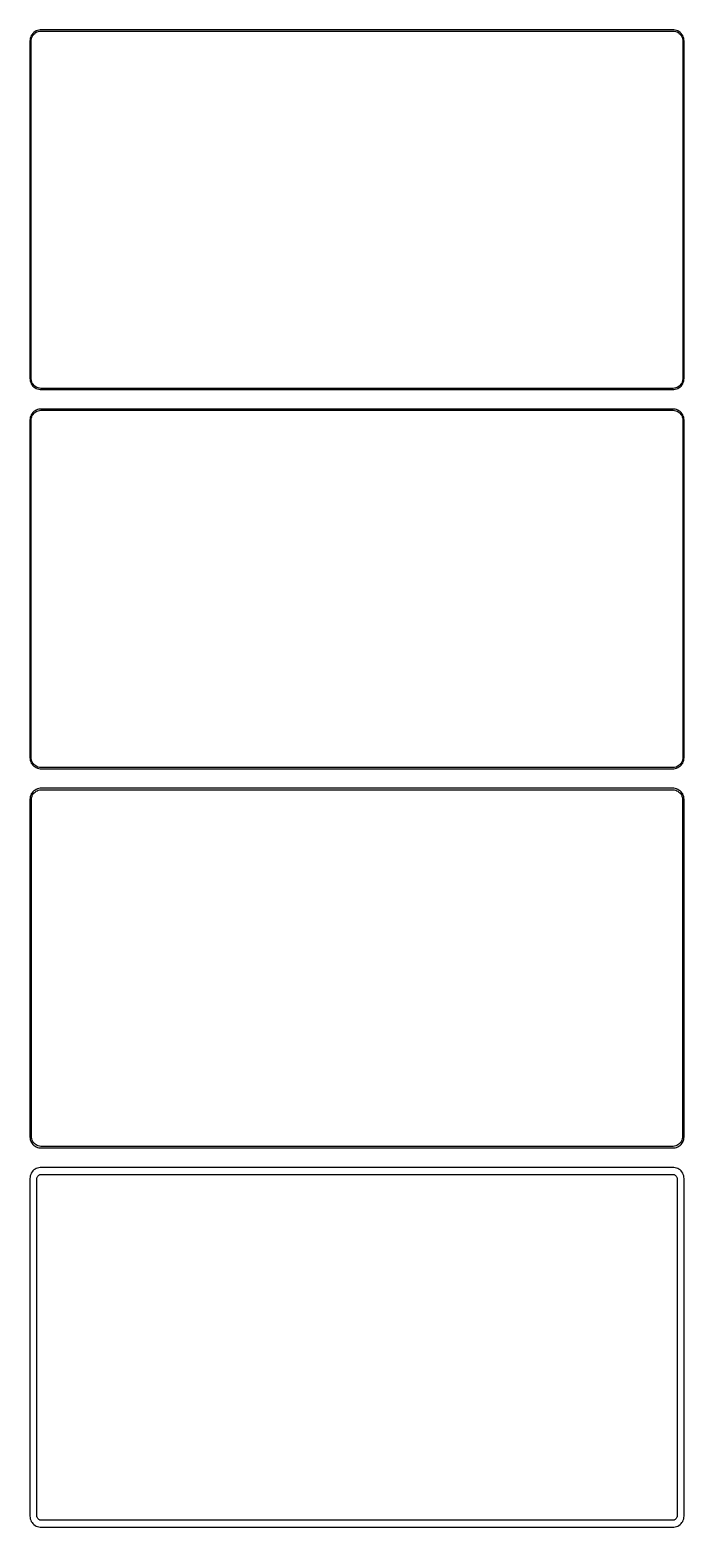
# Model space of a CAD drawing. Header units: metres. Extents: x -150 to 150, y 614 to 1300.
import ezdxf

# ---------------------------------------------------------------- set-up
doc = ezdxf.new("R2010")
doc.units = ezdxf.units.M

msp = doc.modelspace()

# ---------------------------------------------------------------- linework, layer by layer
for p, q in [((-149.045, 1298.44), (-149.382, 1297.91)), ((-148.645, 1298.92), (-149.045, 1298.44)), ((-148.187, 1299.35), (-148.645, 1298.92)), ((-148.593, 1298.04), (-148.213, 1298.5)), ((-148.213, 1298.5), (-147.778, 1298.91)), ((-147.679, 1299.72), (-148.187, 1299.35)), ((-147.778, 1298.91), (-147.295, 1299.26)), ((-147.129, 1300.02), (-147.679, 1299.72)), ((-147.295, 1299.26), (-146.772, 1299.55)), ((-146.545, 1300.26), (-147.129, 1300.02)), ((-146.772, 1299.55), (-146.218, 1299.77)), ((-145.937, 1300.41), (-146.545, 1300.26)), ((-146.218, 1299.77), (-145.64, 1299.92)), ((-145.314, 1300.49), (-145.937, 1300.41)), ((-145.64, 1299.92), (-145.048, 1299.99)), ((145.314, 1300.49), (-145.314, 1300.49)), ((-145.048, 1299.99), (145.048, 1299.99)), ((145.048, 1299.99), (145.64, 1299.92)), ((145.937, 1300.41), (145.314, 1300.49)), ((145.64, 1299.92), (146.218, 1299.77)), ((146.545, 1300.26), (145.937, 1300.41)), ((146.218, 1299.77), (146.772, 1299.55)), ((147.129, 1300.02), (146.545, 1300.26)), ((146.772, 1299.55), (147.295, 1299.26)), ((147.679, 1299.72), (147.129, 1300.02)), ((147.295, 1299.26), (147.778, 1298.91)), ((148.187, 1299.35), (147.679, 1299.72)), ((147.778, 1298.91), (148.213, 1298.5)), ((148.645, 1298.92), (148.187, 1299.35)), ((148.213, 1298.5), (148.593, 1298.04)), ((149.045, 1298.44), (148.645, 1298.92)), ((149.382, 1297.91), (149.045, 1298.44)), ((-149.961, 1296.13), (-150, 1295.5)), ((-150, 1295.5), (-150, 1140.5)), ((-149.843, 1296.74), (-149.961, 1296.13)), ((-149.649, 1297.34), (-149.843, 1296.74)), ((-149.382, 1297.91), (-149.649, 1297.34)), ((-149.5, 1295.25), (-149.463, 1295.85)), ((-149.5, 1140.75), (-149.5, 1295.25)), ((-149.463, 1295.85), (-149.351, 1296.43)), ((-149.351, 1296.43), (-149.166, 1297)), ((-149.166, 1297), (-148.912, 1297.54)), ((-148.912, 1297.54), (-148.593, 1298.04)), ((148.593, 1298.04), (148.912, 1297.54)), ((148.912, 1297.54), (149.166, 1297)), ((149.166, 1297), (149.351, 1296.43)), ((149.351, 1296.43), (149.463, 1295.85)), ((149.649, 1297.34), (149.382, 1297.91)), ((149.463, 1295.85), (149.5, 1295.25)), ((149.5, 1295.25), (149.5, 1140.75)), ((149.843, 1296.74), (149.649, 1297.34)), ((149.961, 1296.13), (149.843, 1296.74)), ((150, 1295.5), (149.961, 1296.13)), ((150, 1140.5), (150, 1295.5)), ((-150, 1140.5), (-149.961, 1139.87)), ((-149.463, 1140.15), (-149.5, 1140.75)), ((149.5, 1140.75), (149.463, 1140.15)), ((149.961, 1139.87), (150, 1140.5)), ((-149.961, 1139.87), (-149.843, 1139.26)), ((-149.843, 1139.26), (-149.649, 1138.66)), ((-149.649, 1138.66), (-149.382, 1138.09)), ((-149.351, 1139.57), (-149.463, 1140.15)), ((-149.382, 1138.09), (-149.045, 1137.56)), ((-149.166, 1139), (-149.351, 1139.57)), ((-148.912, 1138.46), (-149.166, 1139)), ((-149.045, 1137.56), (-148.645, 1137.08)), ((-148.593, 1137.96), (-148.912, 1138.46)), ((-148.645, 1137.08), (-148.187, 1136.65)), ((-148.213, 1137.5), (-148.593, 1137.96)), ((-147.778, 1137.09), (-148.213, 1137.5)), ((-148.187, 1136.65), (-147.679, 1136.28)), ((-147.295, 1136.74), (-147.778, 1137.09)), ((-147.679, 1136.28), (-147.129, 1135.98)), ((-146.772, 1136.45), (-147.295, 1136.74)), ((-147.129, 1135.98), (-146.545, 1135.74)), ((-146.218, 1136.23), (-146.772, 1136.45)), ((-146.545, 1135.74), (-145.937, 1135.59)), ((-145.64, 1136.08), (-146.218, 1136.23)), ((-145.937, 1135.59), (-145.314, 1135.51)), ((-145.048, 1136.01), (-145.64, 1136.08)), ((-145.314, 1135.51), (145.314, 1135.51)), ((145.048, 1136.01), (-145.048, 1136.01)), ((145.64, 1136.08), (145.048, 1136.01)), ((145.314, 1135.51), (145.937, 1135.59)), ((146.218, 1136.23), (145.64, 1136.08)), ((145.937, 1135.59), (146.545, 1135.74)), ((146.772, 1136.45), (146.218, 1136.23)), ((146.545, 1135.74), (147.129, 1135.98)), ((147.295, 1136.74), (146.772, 1136.45)), ((147.129, 1135.98), (147.679, 1136.28)), ((147.778, 1137.09), (147.295, 1136.74)), ((147.679, 1136.28), (148.187, 1136.65)), ((148.213, 1137.5), (147.778, 1137.09)), ((148.187, 1136.65), (148.645, 1137.08)), ((148.593, 1137.96), (148.213, 1137.5)), ((148.912, 1138.46), (148.593, 1137.96)), ((148.645, 1137.08), (149.045, 1137.56)), ((149.166, 1139), (148.912, 1138.46)), ((149.045, 1137.56), (149.382, 1138.09)), ((149.351, 1139.57), (149.166, 1139)), ((149.463, 1140.15), (149.351, 1139.57)), ((149.382, 1138.09), (149.649, 1138.66)), ((149.649, 1138.66), (149.843, 1139.26)), ((149.843, 1139.26), (149.961, 1139.87)), ((-149.961, 1122.13), (-150, 1121.5)), ((-150, 1121.5), (-150, 966.5)), ((-149.843, 1122.74), (-149.961, 1122.13)), ((-149.649, 1123.34), (-149.843, 1122.74)), ((-149.382, 1123.91), (-149.649, 1123.34)), ((-149.5, 1121.25), (-149.463, 1121.85)), ((-149.5, 966.75), (-149.5, 1121.25)), ((-149.463, 1121.85), (-149.351, 1122.43)), ((-149.045, 1124.44), (-149.382, 1123.91)), ((-149.351, 1122.43), (-149.166, 1123)), ((-149.166, 1123), (-148.912, 1123.54)), ((-148.645, 1124.92), (-149.045, 1124.44)), ((-148.912, 1123.54), (-148.593, 1124.04)), ((-148.187, 1125.35), (-148.645, 1124.92)), ((-148.593, 1124.04), (-148.213, 1124.5)), ((-148.213, 1124.5), (-147.778, 1124.91)), ((-147.679, 1125.72), (-148.187, 1125.35)), ((-147.778, 1124.91), (-147.295, 1125.26)), ((-147.129, 1126.02), (-147.679, 1125.72)), ((-147.295, 1125.26), (-146.772, 1125.55)), ((-146.545, 1126.26), (-147.129, 1126.02)), ((-146.772, 1125.55), (-146.218, 1125.77)), ((-145.937, 1126.41), (-146.545, 1126.26)), ((-146.218, 1125.77), (-145.64, 1125.92)), ((-145.314, 1126.49), (-145.937, 1126.41)), ((-145.64, 1125.92), (-145.048, 1125.99)), ((145.314, 1126.49), (-145.314, 1126.49)), ((-145.048, 1125.99), (145.048, 1125.99)), ((145.048, 1125.99), (145.64, 1125.92)), ((145.937, 1126.41), (145.314, 1126.49)), ((145.64, 1125.92), (146.218, 1125.77)), ((146.545, 1126.26), (145.937, 1126.41)), ((146.218, 1125.77), (146.772, 1125.55)), ((147.129, 1126.02), (146.545, 1126.26)), ((146.772, 1125.55), (147.295, 1125.26)), ((147.679, 1125.72), (147.129, 1126.02)), ((147.295, 1125.26), (147.778, 1124.91)), ((148.187, 1125.35), (147.679, 1125.72)), ((147.778, 1124.91), (148.213, 1124.5)), ((148.645, 1124.92), (148.187, 1125.35)), ((148.213, 1124.5), (148.593, 1124.04)), ((148.593, 1124.04), (148.912, 1123.54)), ((149.045, 1124.44), (148.645, 1124.92)), ((148.912, 1123.54), (149.166, 1123)), ((149.382, 1123.91), (149.045, 1124.44)), ((149.166, 1123), (149.351, 1122.43)), ((149.351, 1122.43), (149.463, 1121.85)), ((149.649, 1123.34), (149.382, 1123.91)), ((149.463, 1121.85), (149.5, 1121.25)), ((149.5, 1121.25), (149.5, 966.75)), ((149.843, 1122.74), (149.649, 1123.34)), ((149.961, 1122.13), (149.843, 1122.74)), ((150, 1121.5), (149.961, 1122.13)), ((150, 966.5), (150, 1121.5)), ((-150, 966.5), (-149.961, 965.873)), ((-149.961, 965.873), (-149.843, 965.257)), ((-149.843, 965.257), (-149.649, 964.659)), ((-149.649, 964.659), (-149.382, 964.091)), ((-149.463, 966.155), (-149.5, 966.75)), ((-149.351, 965.569), (-149.463, 966.155)), ((-149.382, 964.091), (-149.045, 963.561)), ((-149.166, 965.001), (-149.351, 965.569)), ((-148.912, 964.462), (-149.166, 965.001)), ((-149.045, 963.561), (-148.645, 963.077)), ((-148.593, 963.958), (-148.912, 964.462)), ((-148.645, 963.077), (-148.187, 962.647)), ((-148.213, 963.498), (-148.593, 963.958)), ((-147.778, 963.09), (-148.213, 963.498)), ((-148.187, 962.647), (-147.679, 962.278)), ((-147.295, 962.739), (-147.778, 963.09)), ((-147.679, 962.278), (-147.129, 961.976)), ((-146.772, 962.452), (-147.295, 962.739)), ((-147.129, 961.976), (-146.545, 961.745)), ((-146.218, 962.232), (-146.772, 962.452)), ((-145.64, 962.084), (-146.218, 962.232)), ((-145.048, 962.009), (-145.64, 962.084)), ((145.048, 962.009), (-145.048, 962.009)), ((145.64, 962.084), (145.048, 962.009)), ((146.218, 962.232), (145.64, 962.084)), ((146.772, 962.452), (146.218, 962.232)), ((146.545, 961.745), (147.129, 961.976)), ((147.295, 962.739), (146.772, 962.452)), ((147.129, 961.976), (147.679, 962.278)), ((147.778, 963.09), (147.295, 962.739)), ((147.679, 962.278), (148.187, 962.647)), ((148.213, 963.498), (147.778, 963.09)), ((148.187, 962.647), (148.645, 963.077)), ((148.593, 963.958), (148.213, 963.498)), ((148.912, 964.462), (148.593, 963.958)), ((148.645, 963.077), (149.045, 963.561)), ((149.166, 965.001), (148.912, 964.462)), ((149.045, 963.561), (149.382, 964.091)), ((149.351, 965.569), (149.166, 965.001)), ((149.463, 966.155), (149.351, 965.569)), ((149.382, 964.091), (149.649, 964.659)), ((149.5, 966.75), (149.463, 966.155)), ((149.649, 964.659), (149.843, 965.257)), ((149.843, 965.257), (149.961, 965.873)), ((149.961, 965.873), (150, 966.5)), ((-146.545, 961.745), (-145.937, 961.589)), ((-145.937, 961.589), (-145.314, 961.51)), ((-145.314, 961.51), (145.314, 961.51)), ((145.314, 961.51), (145.937, 961.589)), ((145.937, 961.589), (146.545, 961.745)), ((-149.961, 948.127), (-150, 947.5)), ((-149.843, 948.743), (-149.961, 948.127)), ((-149.649, 949.341), (-149.843, 948.743)), ((-149.382, 949.909), (-149.649, 949.341)), ((-149.045, 950.439), (-149.382, 949.909)), ((-149.292, 947.824), (-149.185, 948.389)), ((-149.185, 948.389), (-149.007, 948.935)), ((-148.645, 950.923), (-149.045, 950.439)), ((-149.007, 948.935), (-148.762, 949.456)), ((-148.762, 949.456), (-148.454, 949.941)), ((-148.187, 951.353), (-148.645, 950.923)), ((-148.454, 949.941), (-148.088, 950.384)), ((-147.679, 951.722), (-148.187, 951.353)), ((-148.088, 950.384), (-147.668, 950.778)), ((-147.129, 952.024), (-147.679, 951.722)), ((-147.668, 950.778), (-147.203, 951.116)), ((-147.203, 951.116), (-146.699, 951.393)), ((-146.545, 952.255), (-147.129, 952.024)), ((-146.699, 951.393), (-146.165, 951.604)), ((-145.937, 952.411), (-146.545, 952.255)), ((-146.165, 951.604), (-145.608, 951.747)), ((-145.314, 952.49), (-145.937, 952.411)), ((-145.608, 951.747), (-145.037, 951.819)), ((145.314, 952.49), (-145.314, 952.49)), ((-145.037, 951.819), (145.037, 951.819)), ((145.037, 951.819), (145.608, 951.747)), ((145.937, 952.411), (145.314, 952.49)), ((145.608, 951.747), (146.165, 951.604)), ((146.545, 952.255), (145.937, 952.411)), ((146.165, 951.604), (146.699, 951.393)), ((147.129, 952.024), (146.545, 952.255)), ((146.699, 951.393), (147.203, 951.116)), ((147.679, 951.722), (147.129, 952.024)), ((147.203, 951.116), (147.668, 950.778)), ((147.668, 950.778), (148.088, 950.384)), ((148.187, 951.353), (147.679, 951.722)), ((148.088, 950.384), (148.454, 949.941)), ((148.645, 950.923), (148.187, 951.353)), ((148.454, 949.941), (148.762, 949.456)), ((149.045, 950.439), (148.645, 950.923)), ((148.762, 949.456), (149.007, 948.935)), ((149.007, 948.935), (149.185, 948.389)), ((149.382, 949.909), (149.045, 950.439)), ((149.185, 948.389), (149.292, 947.824)), ((149.649, 949.341), (149.382, 949.909)), ((149.843, 948.743), (149.649, 949.341)), ((149.961, 948.127), (149.843, 948.743)), ((150, 947.5), (149.961, 948.127)), ((-150, 947.5), (-150, 792.5)), ((-149.328, 947.25), (-149.292, 947.824)), ((-149.328, 792.75), (-149.328, 947.25)), ((149.292, 947.824), (149.328, 947.25)), ((149.328, 947.25), (149.328, 792.75)), ((150, 792.5), (150, 947.5)), ((-150, 792.5), (-149.961, 791.873)), ((-149.961, 791.873), (-149.843, 791.257)), ((-149.843, 791.257), (-149.649, 790.659)), ((-149.649, 790.659), (-149.382, 790.091)), ((-149.382, 790.091), (-149.045, 789.561)), ((-149.292, 792.176), (-149.328, 792.75)), ((-149.185, 791.611), (-149.292, 792.176)), ((-149.007, 791.065), (-149.185, 791.611)), ((-148.762, 790.544), (-149.007, 791.065)), ((-148.454, 790.059), (-148.762, 790.544)), ((-148.088, 789.616), (-148.454, 790.059)), ((148.454, 790.059), (148.088, 789.616)), ((148.762, 790.544), (148.454, 790.059)), ((149.007, 791.065), (148.762, 790.544)), ((149.185, 791.611), (149.007, 791.065)), ((149.045, 789.561), (149.382, 790.091)), ((149.292, 792.176), (149.185, 791.611)), ((149.328, 792.75), (149.292, 792.176)), ((149.382, 790.091), (149.649, 790.659)), ((149.649, 790.659), (149.843, 791.257)), ((149.843, 791.257), (149.961, 791.873)), ((149.961, 791.873), (150, 792.5)), ((-149.045, 789.561), (-148.645, 789.077)), ((-148.645, 789.077), (-148.187, 788.647)), ((-148.187, 788.647), (-147.679, 788.278)), ((-147.668, 789.222), (-148.088, 789.616)), ((-147.679, 788.278), (-147.129, 787.976)), ((-147.203, 788.884), (-147.668, 789.222)), ((-146.699, 788.607), (-147.203, 788.884)), ((-147.129, 787.976), (-146.545, 787.745)), ((-146.165, 788.396), (-146.699, 788.607)), ((-146.545, 787.745), (-145.937, 787.589)), ((-145.608, 788.253), (-146.165, 788.396)), ((-145.937, 787.589), (-145.314, 787.51)), ((-145.037, 788.181), (-145.608, 788.253)), ((-145.314, 787.51), (145.314, 787.51)), ((145.037, 788.181), (-145.037, 788.181)), ((145.608, 788.253), (145.037, 788.181)), ((145.314, 787.51), (145.937, 787.589)), ((146.165, 788.396), (145.608, 788.253)), ((145.937, 787.589), (146.545, 787.745)), ((146.699, 788.607), (146.165, 788.396)), ((146.545, 787.745), (147.129, 787.976)), ((147.203, 788.884), (146.699, 788.607)), ((147.129, 787.976), (147.679, 788.278)), ((147.668, 789.222), (147.203, 788.884)), ((148.088, 789.616), (147.668, 789.222)), ((147.679, 788.278), (148.187, 788.647)), ((148.187, 788.647), (148.645, 789.077)), ((148.645, 789.077), (149.045, 789.561)), ((-149.045, 776.439), (-149.382, 775.909)), ((-148.645, 776.923), (-149.045, 776.439)), ((-148.187, 777.353), (-148.645, 776.923)), ((-147.679, 777.722), (-148.187, 777.353)), ((-147.129, 778.024), (-147.679, 777.722)), ((-146.545, 778.255), (-147.129, 778.024)), ((-145.937, 778.411), (-146.545, 778.255)), ((-145.314, 778.49), (-145.937, 778.411)), ((145.314, 778.49), (-145.314, 778.49)), ((145.937, 778.411), (145.314, 778.49)), ((146.545, 778.255), (145.937, 778.411)), ((147.129, 778.024), (146.545, 778.255)), ((147.679, 777.722), (147.129, 778.024)), ((148.187, 777.353), (147.679, 777.722)), ((148.645, 776.923), (148.187, 777.353)), ((149.045, 776.439), (148.645, 776.923)), ((149.382, 775.909), (149.045, 776.439)), ((-149.961, 774.127), (-150, 773.5)), ((-150, 773.5), (-150, 618.5)), ((-149.843, 774.743), (-149.961, 774.127)), ((-149.649, 775.341), (-149.843, 774.743)), ((-149.382, 775.909), (-149.649, 775.341)), ((-146.86, 773.25), (-146.843, 773.514)), ((-146.86, 618.75), (-146.86, 773.25)), ((-146.843, 773.514), (-146.793, 773.775)), ((-146.793, 773.775), (-146.711, 774.027)), ((-146.711, 774.027), (-146.599, 774.266)), ((-146.599, 774.266), (-146.457, 774.49)), ((-146.457, 774.49), (-146.288, 774.694)), ((-146.288, 774.694), (-146.095, 774.876)), ((-146.095, 774.876), (-145.88, 775.031)), ((-145.88, 775.031), (-145.648, 775.159)), ((-145.648, 775.159), (-145.402, 775.256)), ((-145.402, 775.256), (-145.145, 775.322)), ((-145.145, 775.322), (-144.882, 775.355)), ((-144.882, 775.355), (144.882, 775.355)), ((144.882, 775.355), (145.145, 775.322)), ((145.145, 775.322), (145.402, 775.256)), ((145.402, 775.256), (145.648, 775.159)), ((145.648, 775.159), (145.88, 775.031)), ((145.88, 775.031), (146.095, 774.876)), ((146.095, 774.876), (146.288, 774.694)), ((146.288, 774.694), (146.457, 774.49)), ((146.457, 774.49), (146.599, 774.266)), ((146.599, 774.266), (146.711, 774.027)), ((146.711, 774.027), (146.793, 773.775)), ((146.793, 773.775), (146.843, 773.514)), ((146.843, 773.514), (146.86, 773.25)), ((146.86, 773.25), (146.86, 618.75)), ((149.649, 775.341), (149.382, 775.909)), ((149.843, 774.743), (149.649, 775.341)), ((149.961, 774.127), (149.843, 774.743)), ((150, 773.5), (149.961, 774.127)), ((150, 618.5), (150, 773.5)), ((-150, 618.5), (-149.961, 617.873)), ((-146.843, 618.486), (-146.86, 618.75)), ((-146.793, 618.225), (-146.843, 618.486)), ((146.843, 618.486), (146.793, 618.225)), ((146.86, 618.75), (146.843, 618.486)), ((149.961, 617.873), (150, 618.5)), ((-149.961, 617.873), (-149.843, 617.257)), ((-149.843, 617.257), (-149.649, 616.659)), ((-149.649, 616.659), (-149.382, 616.091)), ((-149.382, 616.091), (-149.045, 615.561)), ((-149.045, 615.561), (-148.645, 615.077)), ((-148.645, 615.077), (-148.187, 614.647)), ((-148.187, 614.647), (-147.679, 614.278)), ((-147.679, 614.278), (-147.129, 613.976)), ((-147.129, 613.976), (-146.545, 613.745)), ((-146.711, 617.973), (-146.793, 618.225)), ((-146.599, 617.734), (-146.711, 617.973)), ((-146.457, 617.51), (-146.599, 617.734)), ((-146.545, 613.745), (-145.937, 613.589)), ((-146.288, 617.306), (-146.457, 617.51)), ((-146.095, 617.124), (-146.288, 617.306)), ((-145.88, 616.969), (-146.095, 617.124)), ((-145.937, 613.589), (-145.314, 613.51)), ((-145.648, 616.841), (-145.88, 616.969)), ((-145.402, 616.744), (-145.648, 616.841)), ((-145.145, 616.678), (-145.402, 616.744)), ((-145.314, 613.51), (145.314, 613.51)), ((-144.882, 616.645), (-145.145, 616.678)), ((144.882, 616.645), (-144.882, 616.645)), ((145.145, 616.678), (144.882, 616.645)), ((145.402, 616.744), (145.145, 616.678)), ((145.314, 613.51), (145.937, 613.589)), ((145.648, 616.841), (145.402, 616.744)), ((145.88, 616.969), (145.648, 616.841)), ((146.095, 617.124), (145.88, 616.969)), ((145.937, 613.589), (146.545, 613.745)), ((146.288, 617.306), (146.095, 617.124)), ((146.457, 617.51), (146.288, 617.306)), ((146.599, 617.734), (146.457, 617.51)), ((146.545, 613.745), (147.129, 613.976)), ((146.711, 617.973), (146.599, 617.734)), ((146.793, 618.225), (146.711, 617.973)), ((147.129, 613.976), (147.679, 614.278)), ((147.679, 614.278), (148.187, 614.647)), ((148.187, 614.647), (148.645, 615.077)), ((148.645, 615.077), (149.045, 615.561)), ((149.045, 615.561), (149.382, 616.091)), ((149.382, 616.091), (149.649, 616.659)), ((149.649, 616.659), (149.843, 617.257)), ((149.843, 617.257), (149.961, 617.873))]:
    msp.add_line(p, q)

doc.saveas('drawing.dxf')
